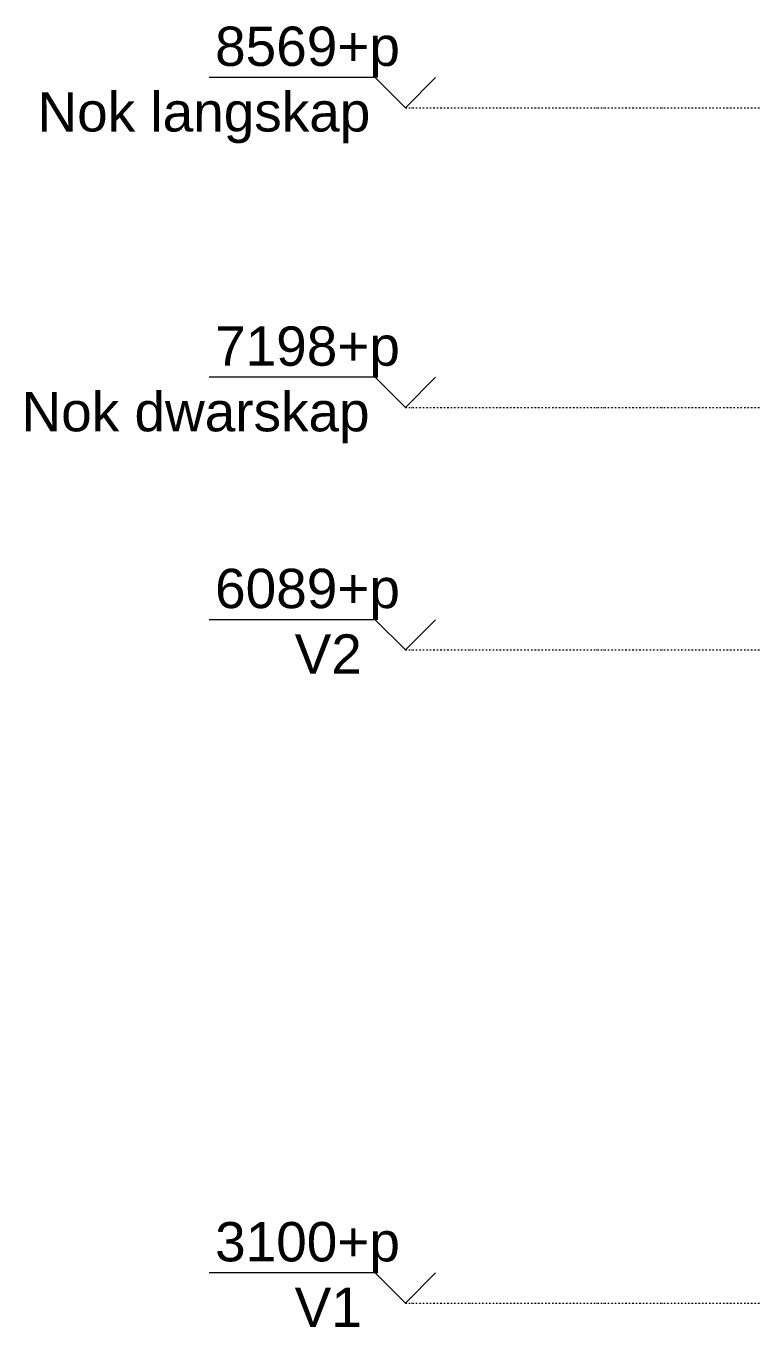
# Model space of a CAD drawing. Header units: millimetres. Extents: x -8591 to 211781, y -3000 to 31870.
# Drawn here: x 173606 to 176928, y 2991 to 8943 of the extents above; entities that cross this region are included whole.
import ezdxf

# ---------------------------------------------------------------- set-up
doc = ezdxf.new("R2010")
doc.units = ezdxf.units.MM
doc.linetypes.add('Dash dot', pattern=[15.875, 6.35, -4.7625, 0, -4.7625])
doc.layers.add('A-FLOR-LEVL', color=51, linetype='Continuous', lineweight=9)
doc.styles.add('Arial_2', font='arial.ttf', dxfattribs={"height": 180})

# ---------------------------------------------------------------- blocks, each defined once
blk = doc.blocks.new('Level - 1_8mm-444885-B-B')
at = {"layer": 'A-FLOR-LEVL'}
for p, q in [((-13698.6, 3238), (-14458.6, 3238)), ((-13560.6, 3100), (-13698.6, 3238)), ((-13560.6, 3100), (-13422.6, 3238))]:
    blk.add_line(p, q, dxfattribs=at)

msp = doc.modelspace()

# ---------------------------------------------------------------- linework, layer by layer
at = {"layer": 'A-FLOR-LEVL', "linetype": 'Dash dot'}
for p, q in [((175342, 8569.4), (191376.6, 8569.4)), ((175342, 7197.8), (191376.6, 7197.8)), ((175342, 6088.8), (191376.6, 6088.8)), ((175342, 3100), (191376.6, 3100))]:
    msp.add_line(p, q, dxfattribs=at)

# ---------------------------------------------------------------- block references
at = {"layer": 'A-FLOR-LEVL'}
for p in [(188902.6, 5469.4), (188902.6, 4097.8), (188902.6, 2988.8), (188902.6, 0)]:
    msp.add_blockref('Level - 1_8mm-444885-B-B', p, dxfattribs=at)

# ---------------------------------------------------------------- texts
at = {"layer": 'A-FLOR-LEVL', "char_height": 180, "attachment_point": 1, "style": 'Arial_2'}
for s, insert, width in [('8569+p', (174471.1, 8940.4), 1018.143), ('Nok langskap', (173658.2, 8640.4), 1795.78), ('7198+p', (174471.1, 7568.7), 1018.143), ('Nok dwarskap', (173585.2, 7268.7), 1883.966), ('6089+p', (174471.1, 6459.8), 1018.143), ('V2', (174835.2, 6159.8), 368.776), ('3100+p', (174471.1, 3471), 1018.143), ('V1', (174835.2, 3171), 368.776)]:
    msp.add_mtext(s, dxfattribs=dict(at, insert=insert, width=width))

doc.saveas('drawing.dxf')
